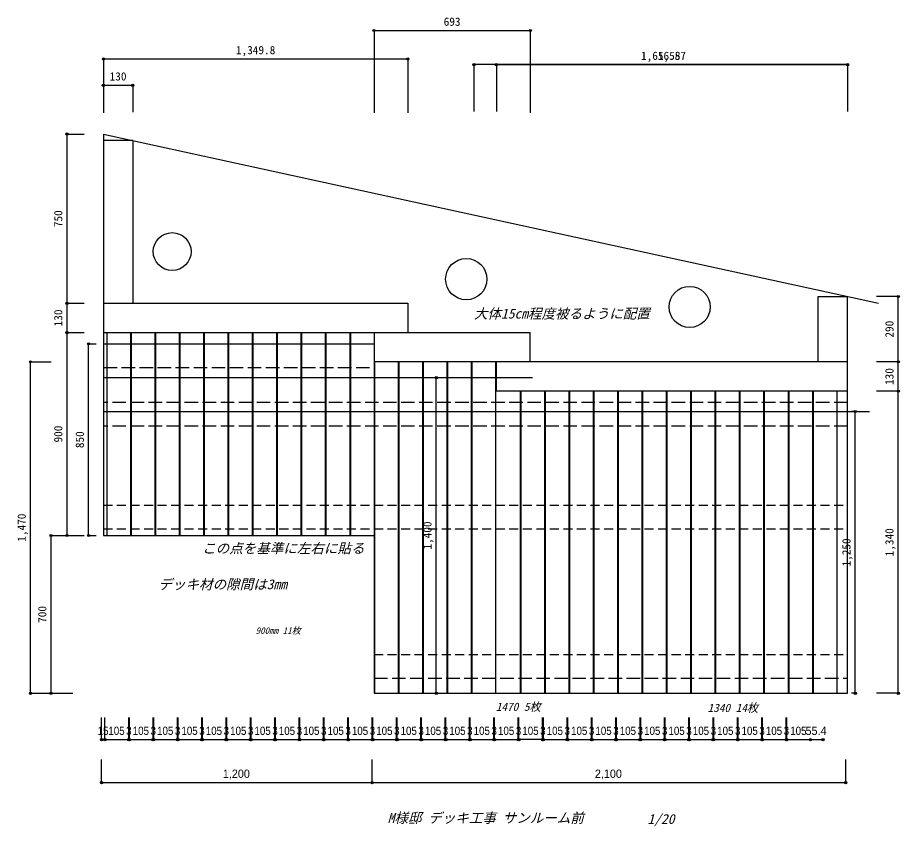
# Model space of a CAD drawing. Units: millimetres at full size, sheet at 1:20. Extents: x -1913 to 1998, y -1769 to 1818.
import ezdxf
from ezdxf.enums import TextEntityAlignment as Align

# ---------------------------------------------------------------- set-up
doc = ezdxf.new("R2010")
doc.units = ezdxf.units.MM
doc.header["$LTSCALE"] = 20
doc.header["$PDMODE"] = 32
doc.header["$PDSIZE"] = 10
for name, pattern in [('CHAIN2', [12, 9, -1, 1, -1]), ('DASHED2', [3, 2, -1]), ('DASHED3', [4, 3, -1])]:
    doc.linetypes.add(name, pattern=pattern)
for name, color, linetype in [('0-0', 7, 'Continuous'), ('0-4', 7, 'Continuous'), ('0-B', 1, 'DASHED3'), ('0-C', 4, 'Continuous')]:
    doc.layers.add(name, color=color, linetype=linetype)
doc.styles.add('ＭＳ ゴシック', font='')
doc.styles.add('ＭＳ Ｐ明朝', font='')
doc.styles.get('ＭＳ ゴシック').set_extended_font_data('MS Gothic')
doc.styles.get('ＭＳ Ｐ明朝').set_extended_font_data('MS PMincho')

msp = doc.modelspace()

# ---------------------------------------------------------------- linework, layer by layer
at = {"layer": '0-0'}
for p, q in [((-1532.09, 1301.16), (-1532.09, -478.84)), ((-182.09, 551.16), (-182.09, 421.16)), ((1767.92, -1178.84), (1767.92, 581.17)), ((-1532.09, 521.16), (-1532.09, 371.16)), ((-1517.09, 421.16), (-1517.09, -478.84)), ((-1412.09, 421.16), (-1412.09, -478.84)), ((-1409.09, 421.16), (-1409.09, -478.84)), ((-1304.09, 421.16), (-1304.09, -478.84)), ((-1301.09, 421.16), (-1301.09, -478.84)), ((-1196.09, 421.16), (-1196.09, -478.84)), ((-1193.09, 421.16), (-1193.09, -478.84)), ((-1088.09, 421.16), (-1088.09, -176.54)), ((-1085.09, 421.16), (-1085.09, -478.84)), ((-980.09, 421.16), (-980.09, -478.84)), ((-977.09, 421.16), (-977.09, -478.84)), ((-872.09, 421.16), (-872.09, -478.84)), ((-869.09, 421.16), (-869.09, -478.84)), ((-764.09, 421.16), (-764.09, -478.84)), ((-761.09, 421.16), (-761.09, -478.84)), ((-656.09, 421.16), (-656.09, -478.84)), ((-653.09, 421.16), (-653.09, -478.84)), ((-548.09, 421.16), (-548.09, -478.84)), ((-545.09, 421.16), (-545.09, -478.84)), ((-440.09, 421.16), (-440.09, -478.84)), ((-437.09, 421.16), (-437.09, -478.84)), ((-332.09, 421.16), (-332.09, -478.86)), ((360.91, 291.16), (360.91, 421.16)), ((-329.09, -1178.84), (-329.09, 291.16)), ((-224.09, -1178.84), (-224.09, 291.16)), ((-221.09, -1178.84), (-221.09, 291.16)), ((-116.09, -1178.84), (-116.09, 291.16)), ((-113.09, -1178.84), (-113.09, 291.16)), ((-8.09, -1178.84), (-8.09, 291.16)), ((-5.09, -1178.84), (-5.09, 291.16)), ((99.91, -1178.84), (99.91, 291.16)), ((102.91, -1178.84), (102.91, 291.16)), ((207.91, -1178.84), (207.91, 291.16)), ((210.91, 161.16), (210.91, 291.16)), ((315.91, 161.16), (315.91, -1178.84)), ((318.91, 161.16), (318.91, -1178.84)), ((423.91, 161.16), (423.91, -1178.84)), ((426.91, 161.16), (426.91, -1178.84)), ((531.91, 161.16), (531.91, -1178.84)), ((534.91, 161.16), (534.91, -1178.84)), ((639.91, 161.16), (639.91, -1178.84)), ((642.91, 161.16), (642.91, -1178.84)), ((747.91, 161.16), (747.91, -1178.84)), ((750.91, 161.16), (750.91, -1178.84)), ((855.91, 161.16), (855.91, -1178.84)), ((858.91, 161.16), (858.91, -1178.84)), ((963.91, 161.16), (963.91, -1178.84)), ((966.91, 161.16), (966.91, -1178.84)), ((1071.91, 161.16), (1071.91, -1178.84)), ((1074.91, 161.16), (1074.91, -1178.84)), ((1179.91, 161.16), (1179.91, -1178.84)), ((1182.91, 161.16), (1182.91, -1178.84)), ((1287.91, 161.16), (1287.91, -1178.84)), ((1290.91, 161.16), (1290.91, -1178.84)), ((1395.91, 161.16), (1395.91, -1178.84)), ((1398.91, 161.16), (1398.91, -1178.84)), ((1503.91, 161.16), (1503.91, -1178.84)), ((1506.91, 161.16), (1506.91, -1178.84)), ((1611.91, 161.16), (1611.91, -1178.84)), ((1614.91, 161.16), (1614.91, -1178.84)), ((1719.91, 161.16), (1719.91, -1178.84)), ((-1088.09, -176.54), (-1088.09, -478.84)), ((-1532.09, -478.84), (-332.09, -478.84))]:
    msp.add_line(p, q, dxfattribs=at)
at = {"layer": '0-0', "color": 1, "linetype": 'DASHED2'}
for p, q in [((-1532.09, -343.84), (1767.92, -343.84)), ((-1532.09, -448.84), (1767.92, -448.84)), ((-332.08, -1007.05), (1767.92, -1007.05))]:
    msp.add_line(p, q, dxfattribs=at)
at = {"layer": '0-0', "linetype": 'CHAIN2'}
msp.add_line((-1532.09, -478.84), (-332.09, -478.84), dxfattribs=at)
at = {"layer": '0-0', "color": 4}
for p, q in [((-1540.19, -1384.39), (-1540.19, -1286.62)), ((-1525.19, -1384.39), (-1525.19, -1286.62)), ((-1420.19, -1384.39), (-1420.19, -1286.62)), ((-1417.19, -1384.39), (-1417.19, -1286.62)), ((-1312.19, -1384.39), (-1312.19, -1286.62)), ((-1309.19, -1384.39), (-1309.19, -1286.62)), ((-1204.19, -1384.39), (-1204.19, -1286.62)), ((-1201.19, -1384.39), (-1201.19, -1286.62)), ((-1096.19, -1384.39), (-1096.19, -1286.62)), ((-1093.19, -1384.39), (-1093.19, -1286.62)), ((-988.19, -1384.39), (-988.19, -1286.62)), ((-985.19, -1384.39), (-985.19, -1286.62)), ((-880.19, -1384.39), (-880.19, -1286.62)), ((-877.19, -1384.39), (-877.19, -1286.62)), ((-772.19, -1384.39), (-772.19, -1286.62)), ((-769.19, -1384.39), (-769.19, -1286.62)), ((-664.19, -1384.39), (-664.19, -1286.62)), ((-661.19, -1384.39), (-661.19, -1286.62)), ((-556.19, -1384.39), (-556.19, -1286.62)), ((-553.19, -1384.39), (-553.19, -1286.62)), ((-448.19, -1384.39), (-448.19, -1286.62)), ((-445.19, -1384.39), (-445.19, -1286.62)), ((-340.19, -1384.39), (-340.19, -1286.62)), ((-337.19, -1384.39), (-337.19, -1286.62)), ((-232.19, -1384.39), (-232.19, -1286.62)), ((-229.19, -1384.39), (-229.19, -1286.62)), ((-124.19, -1384.39), (-124.19, -1286.62)), ((-121.19, -1384.39), (-121.19, -1286.62)), ((-16.19, -1384.39), (-16.19, -1286.62)), ((-13.19, -1384.39), (-13.19, -1286.62)), ((91.81, -1384.39), (91.81, -1286.62)), ((94.81, -1384.39), (94.81, -1286.62)), ((199.81, -1384.39), (199.81, -1286.62)), ((202.81, -1384.39), (202.81, -1286.62)), ((307.81, -1384.39), (307.81, -1286.62)), ((310.81, -1384.39), (310.81, -1286.62)), ((415.81, -1384.39), (415.81, -1286.62)), ((418.81, -1384.39), (418.81, -1286.62)), ((523.81, -1384.39), (523.81, -1286.62)), ((526.81, -1384.39), (526.81, -1286.62)), ((631.81, -1384.39), (631.81, -1286.62)), ((634.81, -1384.39), (634.81, -1286.62)), ((739.81, -1384.39), (739.81, -1286.62)), ((742.81, -1384.39), (742.81, -1286.62)), ((847.81, -1384.39), (847.81, -1286.62)), ((850.81, -1384.39), (850.81, -1286.62)), ((955.81, -1384.39), (955.81, -1286.62)), ((958.81, -1384.39), (958.81, -1286.62)), ((1063.81, -1384.39), (1063.81, -1286.62)), ((1066.81, -1384.39), (1066.81, -1286.62)), ((1171.81, -1384.39), (1171.81, -1286.62)), ((1174.81, -1384.39), (1174.81, -1286.62)), ((1279.81, -1384.39), (1279.81, -1286.62)), ((1282.81, -1384.39), (1282.81, -1286.62)), ((1387.81, -1384.39), (1387.81, -1286.62)), ((1390.81, -1384.39), (1390.81, -1286.62)), ((1495.81, -1384.39), (1495.81, -1286.62)), ((1498.81, -1384.39), (1498.81, -1286.62)), ((-1540.19, -1384.39), (-1525.19, -1384.39)), ((-1525.19, -1384.39), (-1420.19, -1384.39)), ((-1420.19, -1384.39), (-1417.19, -1384.39)), ((-1417.19, -1384.39), (-1312.19, -1384.39)), ((-1312.19, -1384.39), (-1309.19, -1384.39)), ((-1309.19, -1384.39), (-1204.19, -1384.39)), ((-1204.19, -1384.39), (-1201.19, -1384.39)), ((-1201.19, -1384.39), (-1096.19, -1384.39)), ((-1096.19, -1384.39), (-1093.19, -1384.39)), ((-1093.19, -1384.39), (-988.19, -1384.39)), ((-988.19, -1384.39), (-985.19, -1384.39)), ((-985.19, -1384.39), (-880.19, -1384.39)), ((-880.19, -1384.39), (-877.19, -1384.39)), ((-877.19, -1384.39), (-772.19, -1384.39)), ((-772.19, -1384.39), (-769.19, -1384.39)), ((-769.19, -1384.39), (-664.19, -1384.39)), ((-664.19, -1384.39), (-661.19, -1384.39)), ((-661.19, -1384.39), (-556.19, -1384.39)), ((-556.19, -1384.39), (-553.19, -1384.39)), ((-553.19, -1384.39), (-448.19, -1384.39)), ((-448.19, -1384.39), (-445.19, -1384.39)), ((-445.19, -1384.39), (-340.19, -1384.39)), ((-340.19, -1384.39), (-337.19, -1384.39)), ((-337.19, -1384.39), (-232.19, -1384.39)), ((-232.19, -1384.39), (-229.19, -1384.39)), ((-229.19, -1384.39), (-124.19, -1384.39)), ((-124.19, -1384.39), (-121.19, -1384.39)), ((-121.19, -1384.39), (-16.19, -1384.39)), ((-16.19, -1384.39), (-13.19, -1384.39)), ((-13.19, -1384.39), (91.81, -1384.39)), ((91.81, -1384.39), (94.81, -1384.39)), ((94.81, -1384.39), (199.81, -1384.39)), ((199.81, -1384.39), (202.81, -1384.39)), ((202.81, -1384.39), (307.81, -1384.39)), ((307.81, -1384.39), (310.81, -1384.39)), ((415.81, -1384.39), (310.81, -1384.39)), ((415.81, -1384.39), (418.81, -1384.39)), ((418.81, -1384.39), (523.81, -1384.39)), ((523.81, -1384.39), (526.81, -1384.39)), ((526.81, -1384.39), (631.81, -1384.39)), ((631.81, -1384.39), (634.81, -1384.39)), ((634.81, -1384.39), (739.81, -1384.39)), ((739.81, -1384.39), (742.81, -1384.39)), ((742.81, -1384.39), (847.81, -1384.39)), ((847.81, -1384.39), (850.81, -1384.39)), ((850.81, -1384.39), (955.81, -1384.39)), ((955.81, -1384.39), (958.81, -1384.39)), ((958.81, -1384.39), (1063.81, -1384.39)), ((1063.81, -1384.39), (1066.81, -1384.39)), ((1066.81, -1384.39), (1171.81, -1384.39)), ((1171.81, -1384.39), (1174.81, -1384.39)), ((1174.81, -1384.39), (1279.81, -1384.39)), ((1279.81, -1384.39), (1282.81, -1384.39)), ((1282.81, -1384.39), (1387.81, -1384.39)), ((1387.81, -1384.39), (1390.81, -1384.39)), ((1390.81, -1384.39), (1495.81, -1384.39)), ((1498.81, -1384.39), (1495.81, -1384.39)), ((1498.81, -1384.39), (1603.81, -1384.39)), ((1603.81, -1384.39), (1659.2, -1384.39)), ((-1540.19, -1574.73), (-1540.19, -1472.82)), ((-340.18, -1574.73), (-340.18, -1472.82)), ((1759.82, -1574.73), (1759.82, -1472.82)), ((-1540.19, -1574.73), (-340.18, -1574.73)), ((-340.18, -1574.73), (1759.82, -1574.73))]:
    msp.add_line(p, q, dxfattribs=at)
at = {"layer": '0-0'}
msp.add_lwpolyline([(-332.08, -478.85), (-332.08, -1178.84), (1767.92, -1178.84)], dxfattribs=at)
for centre, radius in [((-1227.36, 780.18), 84), ((76.9, 657.91), 91.51), ((1067.65, 534.87), 91.17)]:
    msp.add_circle(centre, radius, dxfattribs=at)
for p in [(-1540.19, -1384.39), (-1525.19, -1384.39), (-1420.19, -1384.39), (-1417.19, -1384.39), (-1312.19, -1384.39), (-1309.19, -1384.39), (-1204.19, -1384.39), (-1201.19, -1384.39), (-1096.19, -1384.39), (-1093.19, -1384.39), (-988.19, -1384.39), (-985.19, -1384.39), (-880.19, -1384.39), (-877.19, -1384.39), (-772.19, -1384.39), (-769.19, -1384.39), (-664.19, -1384.39), (-661.19, -1384.39), (-556.19, -1384.39), (-553.19, -1384.39), (-448.19, -1384.39), (-445.19, -1384.39), (-340.19, -1384.39), (-337.19, -1384.39), (-232.19, -1384.39), (-229.19, -1384.39), (-124.19, -1384.39), (-121.19, -1384.39), (-16.19, -1384.39), (-13.19, -1384.39), (91.81, -1384.39), (94.81, -1384.39), (199.81, -1384.39), (202.81, -1384.39), (307.81, -1384.39), (310.81, -1384.39), (415.81, -1384.39), (418.81, -1384.39), (523.81, -1384.39), (526.81, -1384.39), (631.81, -1384.39), (634.81, -1384.39), (739.81, -1384.39), (742.81, -1384.39), (847.81, -1384.39), (850.81, -1384.39), (955.81, -1384.39), (958.81, -1384.39), (1063.81, -1384.39), (1066.81, -1384.39), (1171.81, -1384.39), (1174.81, -1384.39), (1279.81, -1384.39), (1282.81, -1384.39), (1387.81, -1384.39), (1390.81, -1384.39), (1495.81, -1384.39), (1498.81, -1384.39), (1603.81, -1384.39), (1659.2, -1384.39), (-1540.19, -1574.73), (-340.18, -1574.73), (1759.82, -1574.73)]:
    msp.add_point(p, dxfattribs=at)
at = {"layer": '0-4', "color": 3}
msp.add_line((-1532.09, 1301.16), (1905.42, 551.16), dxfattribs=at)
at = {"layer": '0-4'}
for p, q in [((-1531.91, 551.16), (-182.09, 551.16)), ((-1531.91, 421.16), (360.91, 421.16)), ((360.91, 291.16), (-332.09, 291.16)), ((1767.92, 291.16), (210.91, 291.16)), ((1767.92, 161.16), (210.91, 161.16))]:
    msp.add_line(p, q, dxfattribs=at)
at = {"layer": '0-B', "color": 7, "linetype": 'Continuous'}
for q in [(-1532.09, 1272.8), (-1402.09, 551.16)]:
    msp.add_line((-1402.09, 1272.8), q, dxfattribs=at)
at = {"layer": '0-B'}
for p, q in [((-1531.91, 371.16), (-332.09, 371.16)), ((-1531.91, 266.16), (-332.09, 266.16)), ((1767.92, 111.16), (-1532.09, 111.16)), ((1767.92, 6.16), (-1532.09, 6.16)), ((-332.08, -1112.05), (1767.92, -1112.05))]:
    msp.add_line(p, q, dxfattribs=at)
at = {"layer": '0-C'}
for p, q in [((-332.09, 1760.59), (-332.09, 1395.03)), ((-332.09, 1760.59), (360.91, 1760.59)), ((360.91, 1760.59), (360.91, 1395.03)), ((-1531.91, 1634.54), (-1531.91, 1395.03)), ((-1531.91, 1634.54), (-182.09, 1634.54)), ((-182.09, 1634.54), (-182.09, 1395.03)), ((111.14, 1609.32), (111.14, 1401.34)), ((1767.92, 1609.32), (111.14, 1609.32)), ((210.91, 1609.32), (210.91, 1401.34)), ((210.91, 1609.32), (1767.92, 1609.32)), ((1767.92, 1609.32), (1767.92, 1401.34)), ((-1532.09, 1517.94), (-1532.09, 1398.18)), ((-1532.09, 1517.94), (-1402.09, 1517.94)), ((-1402.09, 1517.94), (-1402.09, 1398.18)), ((-1693.49, 1301.16), (-1617.58, 1301.16)), ((-1693.49, 551.16), (-1693.49, 1301.16)), ((-1693.49, 551.16), (-1617.58, 551.16)), ((-1693.49, 421.16), (-1693.49, 551.16)), ((1992.77, 581.16), (1896.06, 581.16)), ((1992.77, 291.16), (1992.77, 581.16)), ((-1693.49, 421.16), (-1617.58, 421.16)), ((-1693.49, -478.84), (-1693.49, 421.16)), ((-1597.84, 371.16), (-1564.97, 371.16)), ((-1597.84, -478.84), (-1597.84, 371.16)), ((-1532.09, 371.16), (-332.09, 371.16)), ((-1855.44, 291.16), (-1764.34, 291.16)), ((-1855.44, -1178.84), (-1855.44, 291.16)), ((1992.77, 291.16), (1896.06, 291.16)), ((1992.77, 161.16), (1992.77, 291.16)), ((-1531.91, 221.16), (370.16, 221.16)), ((-56.17, 221.16), (-42.33, 221.16)), ((-56.17, -1178.84), (-56.17, 221.16)), ((1992.77, 161.16), (1896.06, 161.16)), ((1992.77, -1178.84), (1992.77, 161.16)), ((-1531.91, 71.16), (1865.98, 71.16)), ((1802.15, 71.16), (1784.84, 71.16)), ((1802.15, -1178.84), (1802.15, 71.16)), ((-1764.34, -478.86), (-1668.18, -478.86)), ((-1764.34, -1178.84), (-1764.34, -478.86)), ((-1693.49, -478.84), (-1617.58, -478.84)), ((-1597.84, -478.84), (-1564.97, -478.84)), ((-1855.44, -1178.84), (-1764.34, -1178.84)), ((-1764.34, -1178.84), (-1668.18, -1178.84)), ((-56.17, -1178.84), (-42.33, -1178.84)), ((1802.15, -1178.84), (1784.84, -1178.84)), ((1992.77, -1178.84), (1896.06, -1178.84))]:
    msp.add_line(p, q, dxfattribs=at)
at = {"layer": '0-C', "color": 7}
for p, q in [((1637.91, 581.17), (1767.92, 581.17)), ((1637.92, 291.16), (1637.92, 581.16))]:
    msp.add_line(p, q, dxfattribs=at)
for p in [(-332.09, 1760.59), (360.91, 1760.59), (-1531.91, 1634.54), (-182.09, 1634.54), (111.14, 1609.32), (210.91, 1609.32), (1767.92, 1609.32), (-1532.09, 1517.94), (-1402.09, 1517.94), (-1693.49, 1301.16), (-1693.49, 551.16), (1992.77, 581.16), (-1693.49, 421.16), (-1597.84, 371.16), (-1855.44, 291.16), (1992.77, 291.16), (-56.17, 221.16), (1992.77, 161.16), (1802.15, 71.16), (-1764.34, -478.86), (-1693.49, -478.84), (-1597.84, -478.84), (-1855.44, -1178.84), (-1764.34, -1178.84), (-56.17, -1178.84), (1802.15, -1178.84), (1992.77, -1178.84)]:
    msp.add_point(p, dxfattribs=at)

# ---------------------------------------------------------------- texts
at = {"layer": '0-0', "color": 3, "style": 'ＭＳ ゴシック', "oblique": 15}
for s, p in [('大体15cm程度被るように配置', (111.14, 470)), ('この点を基準に左右に貼る', (-1094.27, -570.82)), ('デッキ材の隙間は3mm', (-1287.91, -730.57))]:
    msp.add_text(s, height=43.99, dxfattribs=at).set_placement(p, align=Align.BOTTOM_LEFT)
at = {"layer": '0-0', "color": 4, "style": 'ＭＳ ゴシック', "oblique": 15}
msp.add_text('900mm 11枚', height=29.33, dxfattribs=at).set_placement((-857.06, -924.21), align=Align.BOTTOM_LEFT)
at = {"layer": '0-0', "style": 'ＭＳ ゴシック', "oblique": 15}
for s, p in [('1470 5枚', (207.96, -1267.92)), ('1340 14枚', (1147.12, -1272.76))]:
    msp.add_text(s, height=36.66, dxfattribs=at).set_placement(p, align=Align.BOTTOM_LEFT)
at = {"layer": '0-0', "style": 'ＭＳ Ｐ明朝', "width": 0.9}
for s, p in [('15', (-1557.69, -1374.39)), ('105', (-1510.19, -1374.39)), ('3', (-1431.19, -1374.39)), ('105', (-1402.19, -1374.39)), ('3', (-1323.19, -1374.39)), ('105', (-1294.19, -1374.39)), ('3', (-1215.19, -1374.39)), ('105', (-1186.19, -1374.39)), ('3', (-1107.19, -1374.39)), ('105', (-1078.19, -1374.39)), ('3', (-999.19, -1374.39)), ('105', (-970.19, -1374.39)), ('3', (-891.19, -1374.39)), ('105', (-862.19, -1374.39)), ('3', (-783.19, -1374.39)), ('105', (-754.19, -1374.39)), ('3', (-675.19, -1374.39)), ('105', (-646.19, -1374.39)), ('3', (-567.19, -1374.39)), ('105', (-538.19, -1374.39)), ('3', (-459.19, -1374.39)), ('105', (-430.19, -1374.39)), ('3', (-351.19, -1374.39)), ('105', (-322.19, -1374.39)), ('3', (-243.19, -1374.39)), ('105', (-214.19, -1374.39)), ('3', (-135.19, -1374.39)), ('105', (-106.19, -1374.39)), ('3', (-27.19, -1374.39)), ('105', (1.81, -1374.39)), ('3', (80.81, -1374.39)), ('105', (109.81, -1374.39)), ('3', (188.81, -1374.39)), ('105', (217.81, -1374.39)), ('3', (296.81, -1374.39)), ('105', (325.81, -1374.39)), ('3', (404.81, -1374.39)), ('105', (433.81, -1374.39)), ('3', (512.81, -1374.39)), ('105', (541.81, -1374.39)), ('3', (620.81, -1374.39)), ('105', (649.81, -1374.39)), ('3', (728.81, -1374.39)), ('105', (757.81, -1374.39)), ('3', (836.81, -1374.39)), ('105', (865.81, -1374.39)), ('3', (944.81, -1374.39)), ('105', (973.81, -1374.39)), ('3', (1052.81, -1374.39)), ('105', (1081.81, -1374.39)), ('3', (1160.81, -1374.39)), ('105', (1189.81, -1374.39)), ('3', (1268.81, -1374.39)), ('105', (1297.81, -1374.39)), ('3', (1376.81, -1374.39)), ('105', (1405.81, -1374.39)), ('3', (1484.81, -1374.39)), ('105', (1513.81, -1374.39))]:
    msp.add_text(s, height=36.66, dxfattribs=at).set_placement(p, align=Align.BOTTOM_LEFT)
at = {"layer": '0-0', "style": 'ＭＳ Ｐ明朝'}
for s, p in [('55.4', (1581.51, -1374.39)), ('1,200', (-1002.68, -1564.73)), ('2,100', (647.32, -1564.73))]:
    msp.add_text(s, height=36.66, dxfattribs=at).set_placement(p, align=Align.BOTTOM_LEFT)
at = {"layer": '0-B', "color": 3, "style": 'ＭＳ ゴシック', "oblique": 15}
for s, p in [('M様邸 デッキ工事 サンルーム前', (-271.3, -1766.55)), ('1/20', (880.86, -1771.39))]:
    msp.add_text(s, height=43.99, dxfattribs=at).set_placement(p, align=Align.BOTTOM_LEFT)
at = {"layer": '0-C', "color": 7, "style": 'ＭＳ ゴシック'}
for s, p in [('693', (-23.09, 1770.59)), ('1,349.8', (-944.5, 1644.54)), ('1,656.8', (852.03, 1619.32)), ('1,557', (926.91, 1619.32)), ('130', (-1504.59, 1527.94))]:
    msp.add_text(s, height=36.66, dxfattribs=at).set_placement(p, align=Align.BOTTOM_LEFT)
for s, p in [('750', (-1703.49, 888.66)), ('130', (-1703.49, 448.66)), ('290', (1982.77, 398.66)), ('130', (1982.77, 188.66)), ('900', (-1703.49, -66.34)), ('850', (-1607.84, -91.34)), ('1,470', (-1865.44, -506.34)), ('1,400', (-66.17, -541.34)), ('1,340', (1982.77, -571.34)), ('1,250', (1792.15, -616.34)), ('700', (-1774.34, -866.35))]:
    msp.add_text(s, height=36.66, rotation=90, dxfattribs=at).set_placement(p, align=Align.BOTTOM_LEFT)

doc.saveas('drawing.dxf')
